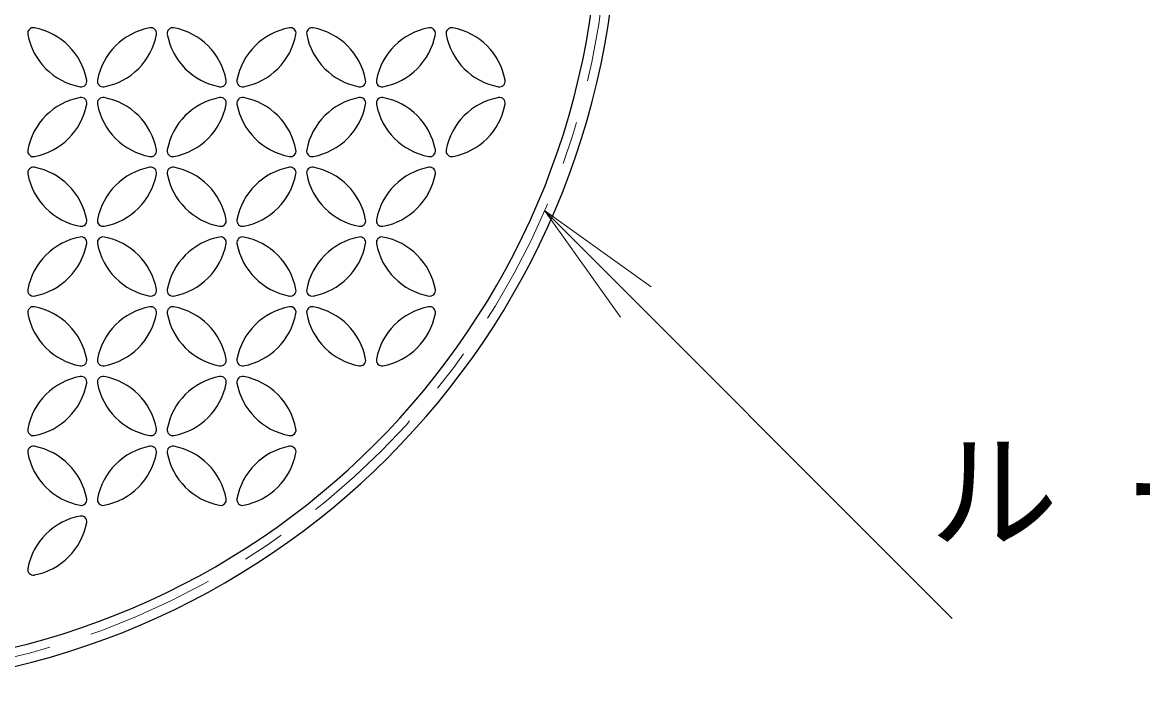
# Model space of a CAD drawing. Units: millimetres on the paper, scale 1:30. Extents: x -385 to 0, y 0 to 267.
# Drawn here: x -272.9 to -246.89, y 195.91 to 211.35 of the extents above; entities that cross this region are included whole.
import ezdxf

# ---------------------------------------------------------------- set-up
doc = ezdxf.new("R2010")
doc.units = ezdxf.units.MM
doc.linetypes.add('USER2', pattern=[6, 3, -1, 1, -1])
doc.layers.add('1_50', color=20, linetype='Continuous', lineweight=25)
doc.styles.add('ＭＳ ゴシック', font='')
doc.styles.get('ＭＳ ゴシック').set_extended_font_data('MS Gothic')

# ---------------------------------------------------------------- blocks, each defined once
blk = doc.blocks.new('open_arrow')
at = {"color": 0, "linetype": 'Continuous', "lineweight": -2}
blk.add_lwpolyline([(7.5, 1.25), (0, 0), (7.5, -1.25)], dxfattribs=at)

msp = doc.modelspace()

# ---------------------------------------------------------------- linework, layer by layer
at = {"layer": '1_50', "color": 7, "lineweight": 13}
msp.add_line((-260.78, 206.985), (-251.312, 197.517), dxfattribs=at)
at = {"layer": '1_50', "color": 4}
for radius, start, end in [(17.783, 270.3222, 359.6778), (18.217, 270.3145, 359.6855)]:
    msp.add_arc((-277.298, 214.129), radius, start, end, dxfattribs=at)
at = {"layer": '1_50', "color": 4, "linetype": 'USER2', "lineweight": 13}
msp.add_arc((-277.298, 214.129), 18, 270.3183, 359.6817, dxfattribs=at)
at = {"layer": '1_50'}
for centre, radius, start, end in [((-272.647, 211.098), 0.13, 79.4922, 190.5078), ((-272.901, 209.732), 1.519, 10.5078, 79.4922), ((-269.663, 209.732), 1.519, 100.5078, 169.4922), ((-269.916, 211.098), 0.13, 349.4922, 100.5078), ((-269.41, 211.098), 0.13, 79.4922, 190.5078), ((-269.663, 209.732), 1.519, 10.5078, 79.4922), ((-266.425, 209.732), 1.519, 100.5078, 169.4922), ((-266.678, 211.098), 0.13, 349.4922, 100.5078), ((-266.172, 211.098), 0.13, 79.4922, 190.5078), ((-266.425, 209.732), 1.519, 10.5078, 79.4922), ((-263.187, 209.732), 1.519, 100.5078, 169.4922), ((-263.441, 211.098), 0.13, 349.4922, 100.5078), ((-262.934, 211.098), 0.13, 79.4922, 190.5078), ((-263.187, 209.732), 1.519, 10.5078, 79.4922), ((-271.282, 211.351), 1.519, 190.5078, 259.4922), ((-271.282, 211.351), 1.519, 280.5078, 349.4922), ((-268.044, 211.351), 1.519, 190.5078, 259.4922), ((-268.044, 211.351), 1.519, 280.5078, 349.4922), ((-264.806, 211.351), 1.519, 190.5078, 259.4922), ((-264.806, 211.351), 1.519, 280.5078, 349.4922), ((-261.569, 211.351), 1.519, 190.5078, 259.4922), ((-271.535, 209.985), 0.13, 259.4922, 10.5078), ((-271.029, 209.985), 0.13, 169.4922, 280.5078), ((-268.297, 209.985), 0.13, 259.4922, 10.5078), ((-267.791, 209.985), 0.13, 169.4922, 280.5078), ((-265.06, 209.985), 0.13, 259.4922, 10.5078), ((-264.553, 209.985), 0.13, 169.4922, 280.5078), ((-261.822, 209.985), 0.13, 259.4922, 10.5078), ((-271.282, 208.113), 1.519, 100.5078, 169.4922), ((-272.901, 209.732), 1.519, 280.5078, 349.4922), ((-271.535, 209.479), 0.13, 349.4922, 100.5078), ((-271.029, 209.479), 0.13, 79.4922, 190.5078), ((-269.663, 209.732), 1.519, 190.5078, 259.4922), ((-271.282, 208.113), 1.519, 10.5078, 79.4922), ((-268.044, 208.113), 1.519, 100.5078, 169.4922), ((-269.663, 209.732), 1.519, 280.5078, 349.4922), ((-268.297, 209.479), 0.13, 349.4922, 100.5078), ((-267.791, 209.479), 0.13, 79.4922, 190.5078), ((-266.425, 209.732), 1.519, 190.5078, 259.4922), ((-268.044, 208.113), 1.519, 10.5078, 79.4922), ((-264.806, 208.113), 1.519, 100.5078, 169.4922), ((-266.425, 209.732), 1.519, 280.5078, 349.4922), ((-265.06, 209.479), 0.13, 349.4922, 100.5078), ((-264.553, 209.479), 0.13, 79.4922, 190.5078), ((-263.187, 209.732), 1.519, 190.5078, 259.4922), ((-264.806, 208.113), 1.519, 10.5078, 79.4922), ((-261.569, 208.113), 1.519, 100.5078, 169.4922), ((-263.187, 209.732), 1.519, 280.5078, 349.4922), ((-261.822, 209.479), 0.13, 349.4922, 100.5078), ((-272.647, 208.366), 0.13, 169.4922, 280.5078), ((-269.916, 208.366), 0.13, 259.4922, 10.5078), ((-269.41, 208.366), 0.13, 169.4922, 280.5078), ((-266.678, 208.366), 0.13, 259.4922, 10.5078), ((-266.172, 208.366), 0.13, 169.4922, 280.5078), ((-263.441, 208.366), 0.13, 259.4922, 10.5078), ((-262.934, 208.366), 0.13, 169.4922, 280.5078), ((-272.647, 207.86), 0.13, 79.4922, 190.5078), ((-271.282, 208.113), 1.519, 190.5078, 259.4922), ((-272.901, 206.494), 1.519, 10.5078, 79.4922), ((-269.663, 206.494), 1.519, 100.5078, 169.4922), ((-271.282, 208.113), 1.519, 280.5078, 349.4922), ((-269.916, 207.86), 0.13, 349.4922, 100.5078), ((-269.41, 207.86), 0.13, 79.4922, 190.5078), ((-268.044, 208.113), 1.519, 190.5078, 259.4922), ((-269.663, 206.494), 1.519, 10.5078, 79.4922), ((-266.425, 206.494), 1.519, 100.5078, 169.4922), ((-268.044, 208.113), 1.519, 280.5078, 349.4922), ((-266.678, 207.86), 0.13, 349.4922, 100.5078), ((-266.172, 207.86), 0.13, 79.4922, 190.5078), ((-264.806, 208.113), 1.519, 190.5078, 259.4922), ((-266.425, 206.494), 1.519, 10.5078, 79.4922), ((-263.187, 206.494), 1.519, 100.5078, 169.4922), ((-264.806, 208.113), 1.519, 280.5078, 349.4922), ((-263.441, 207.86), 0.13, 349.4922, 100.5078), ((-271.535, 206.748), 0.13, 259.4922, 10.5078), ((-271.029, 206.748), 0.13, 169.4922, 280.5078), ((-268.297, 206.748), 0.13, 259.4922, 10.5078), ((-267.791, 206.748), 0.13, 169.4922, 280.5078), ((-265.06, 206.748), 0.13, 259.4922, 10.5078), ((-264.553, 206.748), 0.13, 169.4922, 280.5078), ((-271.282, 204.875), 1.519, 100.5078, 169.4922), ((-271.535, 206.241), 0.13, 349.4922, 100.5078), ((-271.029, 206.241), 0.13, 79.4922, 190.5078), ((-271.282, 204.875), 1.519, 10.5078, 79.4922), ((-268.044, 204.875), 1.519, 100.5078, 169.4922), ((-268.297, 206.241), 0.13, 349.4922, 100.5078), ((-267.791, 206.241), 0.13, 79.4922, 190.5078), ((-268.044, 204.875), 1.519, 10.5078, 79.4922), ((-264.806, 204.875), 1.519, 100.5078, 169.4922), ((-265.06, 206.241), 0.13, 349.4922, 100.5078), ((-264.553, 206.241), 0.13, 79.4922, 190.5078), ((-264.806, 204.875), 1.519, 10.5078, 79.4922), ((-272.901, 206.494), 1.519, 280.5078, 349.4922), ((-269.663, 206.494), 1.519, 190.5078, 259.4922), ((-269.663, 206.494), 1.519, 280.5078, 349.4922), ((-266.425, 206.494), 1.519, 190.5078, 259.4922), ((-266.425, 206.494), 1.519, 280.5078, 349.4922), ((-263.187, 206.494), 1.519, 190.5078, 259.4922), ((-272.647, 205.129), 0.13, 169.4922, 280.5078), ((-269.916, 205.129), 0.13, 259.4922, 10.5078), ((-269.41, 205.129), 0.13, 169.4922, 280.5078), ((-266.678, 205.129), 0.13, 259.4922, 10.5078), ((-266.172, 205.129), 0.13, 169.4922, 280.5078), ((-263.441, 205.129), 0.13, 259.4922, 10.5078), ((-272.647, 204.622), 0.13, 79.4922, 190.5078), ((-272.901, 203.256), 1.519, 10.5078, 79.4922), ((-269.663, 203.256), 1.519, 100.5078, 169.4922), ((-269.916, 204.622), 0.13, 349.4922, 100.5078), ((-269.41, 204.622), 0.13, 79.4922, 190.5078), ((-269.663, 203.256), 1.519, 10.5078, 79.4922), ((-266.425, 203.256), 1.519, 100.5078, 169.4922), ((-266.678, 204.622), 0.13, 349.4922, 100.5078), ((-266.172, 204.622), 0.13, 79.4922, 190.5078), ((-266.425, 203.256), 1.519, 10.5078, 79.4922), ((-263.187, 203.256), 1.519, 100.5078, 169.4922), ((-263.441, 204.622), 0.13, 349.4922, 100.5078), ((-271.282, 204.875), 1.519, 190.5078, 259.4922), ((-271.282, 204.875), 1.519, 280.5078, 349.4922), ((-268.044, 204.875), 1.519, 190.5078, 259.4922), ((-268.044, 204.875), 1.519, 280.5078, 349.4922), ((-264.806, 204.875), 1.519, 190.5078, 259.4922), ((-264.806, 204.875), 1.519, 280.5078, 349.4922), ((-271.535, 203.51), 0.13, 259.4922, 10.5078), ((-271.029, 203.51), 0.13, 169.4922, 280.5078), ((-268.297, 203.51), 0.13, 259.4922, 10.5078), ((-267.791, 203.51), 0.13, 169.4922, 280.5078), ((-265.06, 203.51), 0.13, 259.4922, 10.5078), ((-264.553, 203.51), 0.13, 169.4922, 280.5078), ((-271.282, 201.638), 1.519, 100.5078, 169.4922), ((-271.535, 203.003), 0.13, 349.4922, 100.5078), ((-271.029, 203.003), 0.13, 79.4922, 190.5078), ((-271.282, 201.638), 1.519, 10.5078, 79.4922), ((-268.044, 201.638), 1.519, 100.5078, 169.4922), ((-268.297, 203.003), 0.13, 349.4922, 100.5078), ((-267.791, 203.003), 0.13, 79.4922, 190.5078), ((-268.044, 201.638), 1.519, 10.5078, 79.4922), ((-272.901, 203.256), 1.519, 280.5078, 349.4922), ((-269.663, 203.256), 1.519, 190.5078, 259.4922), ((-269.663, 203.256), 1.519, 280.5078, 349.4922), ((-266.425, 203.256), 1.519, 190.5078, 259.4922), ((-272.647, 201.891), 0.13, 169.4922, 280.5078), ((-269.916, 201.891), 0.13, 259.4922, 10.5078), ((-269.41, 201.891), 0.13, 169.4922, 280.5078), ((-266.678, 201.891), 0.13, 259.4922, 10.5078), ((-272.647, 201.384), 0.13, 79.4922, 190.5078), ((-271.282, 201.638), 1.519, 190.5078, 259.4922), ((-272.901, 200.019), 1.519, 10.5078, 79.4922), ((-269.663, 200.019), 1.519, 100.5078, 169.4922), ((-271.282, 201.638), 1.519, 280.5078, 349.4922), ((-269.916, 201.384), 0.13, 349.4922, 100.5078), ((-269.41, 201.384), 0.13, 79.4922, 190.5078), ((-268.044, 201.638), 1.519, 190.5078, 259.4922), ((-269.663, 200.019), 1.519, 10.5078, 79.4922), ((-266.425, 200.019), 1.519, 100.5078, 169.4922), ((-268.044, 201.638), 1.519, 280.5078, 349.4922), ((-266.678, 201.384), 0.13, 349.4922, 100.5078), ((-271.535, 200.272), 0.13, 259.4922, 10.5078), ((-271.029, 200.272), 0.13, 169.4922, 280.5078), ((-268.297, 200.272), 0.13, 259.4922, 10.5078), ((-267.791, 200.272), 0.13, 169.4922, 280.5078), ((-271.282, 198.4), 1.519, 100.5078, 169.4922), ((-272.901, 200.019), 1.519, 280.5078, 349.4922), ((-271.535, 199.765), 0.13, 349.4922, 100.5078), ((-272.647, 198.653), 0.13, 169.4922, 280.5078)]:
    msp.add_arc(centre, radius, start, end, dxfattribs=at)

# ---------------------------------------------------------------- block references
at = {"layer": '1_50', "color": 7, "lineweight": 13, "xscale": 0.4, "yscale": 0.4, "rotation": 315}
msp.add_blockref('open_arrow', (-260.78, 206.985), dxfattribs=at)

# ---------------------------------------------------------------- texts
at = {"layer": '1_50', "color": 7, "insert": (-251.846, 200.167), "char_height": 2.199, "attachment_point": 4, "style": 'ＭＳ ゴシック'}
msp.add_mtext('\\T1.5;ルーフパネル:PL-2.3/φ21.7×2.8', dxfattribs=at)

doc.saveas('drawing.dxf')
